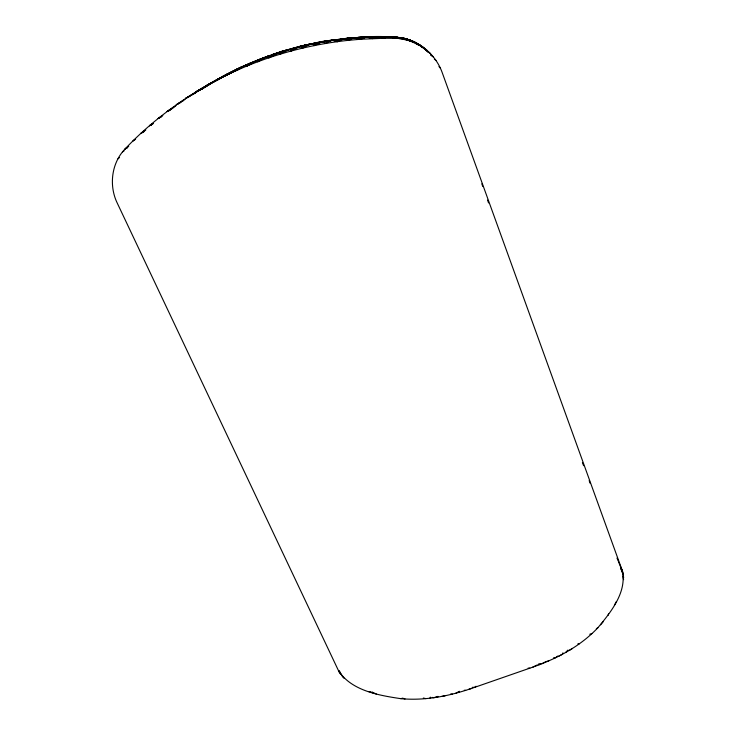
<?xml version="1.0" encoding="UTF-8"?>
<svg xmlns="http://www.w3.org/2000/svg" width="736" height="736" viewBox="0 0 736 736"><rect width="100%" height="100%" fill="white"/><g stroke="black" fill="none" stroke-linecap="round" stroke-linejoin="round"><path stroke-width="1.1" d="M352.296 38.18C310.666 40.949 269.818 52.78 232.53 71.374C192.988 91.402 155.646 116.509 125.138 148.902C111.366 163.061 108.744 185.766 117.337 203.274L338.496 670.689C351.412 690.791 378.893 695.373 400.853 698.676C425.932 700.957 451.058 695.741 474.61 687.36L529.846 668.159C554.944 659.631 579.444 647.257 597.853 627.771C610.742 612.269 627.339 591.9 622.196 570.418L442.051 72.174C434.994 52.891 415.5 37.113 394.487 37.518L396.161 37.968M221.545 77.887L218.932 79.037L244.067 66.212L269.569 55.853L269.072 55.807C251.813 62.468 232.788 69.616 218.132 79.884M205.528 87.336L205.712 86.388L207.092 85.431L215.418 80.518L226.532 74.52L235.492 70.73M216.421 80.656L213.863 81.825L215.418 80.518M459.227 692.272L459.42 691.279L455.86 693.202M437.736 697.13L437.92 696.339M207.23 85.79L218.068 79.424L213.863 81.825M614.394 605.25L616.216 601.754M608.065 615.37L608.626 613.622M230.911 72.542L235.262 70.371L228.197 73.572L205.381 86.287C249.338 61.235 298.54 45.577 348.836 40.287L349.618 38.097L358.506 37.416L378.552 36.8L397.403 37.334L390.687 37.048L408.572 40.333L420.44 45.577C412.868 40.342 403.77 37.38 394.56 37.205L395.775 38.355L397.707 37.37L400.835 37.748L404.368 39.302L403.687 38.272L406.999 39.128L412.482 41.133L419.198 45.006M429.907 698.225L430.339 697.13M562.966 652.823L562.23 654.378L558.817 656.153M304.952 45.42L281.87 51.483L268.796 57.794L268.189 56.083L257.812 61.714L259.146 59.496L269.072 55.807M254.601 61.382L246.974 65.973L250.166 63.195L236.293 70.573L241.298 67.151L254.95 61.484M600.576 624.8L603.189 621.745M328.063 41.096C311.687 43.856 294.547 45.77 279.928 54.225L281.87 51.483L272.642 54.547L273.764 54.795M323.914 41.575L322.856 41.593L325.551 43.479L327.465 40.83C354.458 38.208 384.063 32.458 410.394 40.986C407.569 40.204 401.129 35.659 400.09 38.64L397.707 37.37L394.56 37.205L395.131 37.205M301.972 46.414L290.6 48.916L295.752 48.088L290.6 48.916L291.18 50.996L300.187 46.368L302.542 48.134L304.759 45.264L308.596 44.813M565.662 652.501L566.941 650.974M385.066 37.186L362.489 37.223L360.548 39.247L348.836 40.287L345.248 38.511C330.906 40.811 315.229 40.489 302.542 48.134M622.978 576.288L623.631 577.76L623.199 574.034L620.678 567.576L622.766 572.212L618.617 562.037M272.743 54.482L268.796 57.794C274.74 54.501 281.41 50.076 288.411 50.14L283.406 51.032L291.318 48.916M117.916 158.875L119.536 157.532M476.054 686.228L474.61 687.36L472.328 687.332M557.649 656.07L555.422 657.818L553.592 657.782M291.18 50.996L295.605 47.536M338.496 670.689L339.351 672.327L339.388 670.827L340.326 673.909L340.124 672.097M537.308 664.902L532.818 667.11M127.116 148.019L125.138 148.902L128.736 146.234M313.886 43.277L314.005 45.623L318.43 42.394M213.918 81.484L198.481 90.97M135.617 139.067L132.986 140.935L134.808 139.785M143.906 131.781L141.119 133.198L145.82 129.932M122.434 152.002L124.136 150.825M152.38 123.758L149.528 125.7L151.432 125.037M257.812 61.714L263.663 57.758M192.565 94.742L196.54 92.101M125.138 148.902L127.705 147.255M161 117.116L158.212 118.45L162.794 115.506M153.116 123.4L149.528 125.7L153.171 123.676M175.665 106.048L167.164 111.458L170.034 110.354M199.76 90.013L212.842 82.349M141.119 133.198L144.688 130.934M279.928 54.225L286.451 50.094M203.136 88.329L201.498 89.35L209.696 84.281M180.274 102.736L176.364 104.742L185.132 99.378M232.53 71.374L225.796 75.486L228.197 73.572L222.29 76.783L222.41 77.51M196.77 92.037L185.803 98.293L189.943 96.306M173.76 107.438L167.164 111.458L171.884 108.873M199.861 89.985L205.574 86.793M185.803 98.293L198.95 90.528M158.212 118.45L161.883 116.279M596.353 628.654L597.853 627.771M202.998 87.952L195.482 92.138L211.232 82.947L205.381 86.287M215.482 80.73L223.9 75.836M176.364 104.742L183.181 100.768M195.482 92.138L207.092 85.431M236.293 70.573L245.723 65.145M544.52 662.244L542.193 663.587L539.598 663.743M236.9 69.23L225.796 75.486L241.298 67.151L235.124 70.168L239.458 68.08M246.974 65.973L259.146 59.496M325.551 43.479L331.954 40.149L337.171 41.694L345.248 38.511L349.618 38.097L340.851 38.99L337.171 41.694L336.416 39.542M348.836 40.287L353.952 37.748L362.489 37.223M218.086 79.111L226.734 75.192M468.749 689.347L471.73 688.353M364.21 37.536L352.71 37.821L360.548 39.247L384.026 38.272L386.989 36.901L391.837 37.15M314.005 45.623L322.957 41.575M400.504 37.692L409.612 39.983L415.794 42.725L424.046 47.996L418.563 44.326L430.597 53.719M226.596 74.778L231.095 72.928M267.389 57.068L270.121 56.074M277.306 52.946L272.642 54.547L281.078 52.376L270.471 55.54M589.738 634.257L592.084 633.457M436.908 696.679L433.863 697.719L432.096 697.424M281.327 51.897L283.139 51.327M287.684 49.956L284.05 51.051L284.74 51.235M400.853 698.676L402.675 698.16L405.021 698.979M546.158 661.572L548.725 660.873M441.526 696.468L445.243 695.732M282.992 51.327L276.221 53.332L276.791 53.36M395.775 38.355L384.026 38.272L382.803 36.828L388.654 37.058L378.966 36.828L372.278 38.576L366.684 37.039L360.548 39.247L358.239 37.453L363.621 37.251M304.759 45.264L297.795 46.975L305.624 45.54M305.854 45.209L311.319 44.142M306.756 45.365L308.586 44.951M310.417 44.546L308.577 44.408L323.122 41.924M288.779 49.744L290.987 49.303M304.741 45.42L301.392 46.074L302.229 46.064M323.168 42.053L315.735 42.918L319.498 42.578M308.577 44.408L314.953 43.396M326.011 41.566L328.081 41.234M403.944 38.336L408.572 40.333L410.007 40.121L412.675 41.731L412.933 41.317L420.44 45.577M345.276 38.787L322.856 41.593L332.12 40.388M337.309 39.882L334.954 39.726M341.375 39.394L343.399 39.146L340.924 38.971L354.062 37.858M412.482 41.133L406.677 39.026L401.249 38.346M352.424 38.3L347.355 38.668M338.201 39.56L328.928 40.6L331.172 40.747M340.28 39.394L343.399 39.146M413.227 42.265L415.288 42.486L419.419 45.457L414.791 42.338M403.218 38.198L414.267 42.256L403.457 38.226L393.769 37.288M357.374 37.922L364.412 37.72M352.71 37.821L363.75 37.278M577.843 643.871L579.342 643.807M390.687 37.048L398.599 37.729M365.672 37.186L378.966 36.828L384.026 38.272M352.572 38.484L346.849 38.336L364.026 37.435M416.098 43.737L419.373 45.062M364.219 37.122L381.717 37.186L374.928 36.846L372.278 38.576L370.834 36.92M528.117 668.122L529.846 668.159M387.366 37.159L378.966 36.828M393.815 37.251L402.914 38.18L410.697 40.949L400.237 37.665L403.061 38.189L413.917 42.237L406.364 38.962M358.506 37.416L361.302 37.674M392.996 37.84L395.103 37.922M397.707 37.37L394.56 37.205L402.767 38.18L410.09 41.032L407.606 39.882L409.234 39.891M450.69 693.984L452.41 694.094M382.803 36.828L384.431 36.956M464.278 690.221L465.667 690.331M391.101 37.03L392.803 37.205M393.236 37.665L395.186 37.867M572.516 648.398L569.094 650.504L567.585 650.21M394.487 37.518L397.394 37.858M368.626 691.536L370.898 691.858M317.722 43.047L312.156 43.636L314.07 43.774M400.044 37.656L405.26 38.916M421.857 47.343L423.182 47.72M399.942 37.656L405.058 38.934L402.62 38.18M423.32 698.041L425.877 698.63M406.06 38.916L412.712 41.796M420.063 45.577L422.556 47.472L420.063 45.577L421.259 46.754M376.418 694.122L372.03 692.015L372.49 692.898M411.286 40.931L412.813 41.796M415.141 42.752L418.968 45.43M430.67 55.117L433.486 56.985L431.002 54.795M243.828 66.056L244.37 66.525M425.601 49.836L429.723 53.029M424.7 48.751L427.441 50.71L426.227 50.269L428.518 52.606M406.999 39.128L408.572 40.333M421.231 46.12L423.789 48.098M434.378 59.138L436.098 60.49M438.96 66.58L440.395 68.108M343.04 676.945L343.96 678.252M620.66 566.987L622.196 570.418M620.604 568.183L623.199 574.034M621.423 570.179L623.07 574.163M616.989 558.063L618.212 561.044M582.406 462.594L583.611 465.695M481.813 183.871L482.752 186.42M589.159 480.58L590.097 483.221M487.582 200.063L488.538 202.906M340.722 673.311L342.636 676.881M545.302 661.802L545.431 662.271M538.734 663.798L539 664.829M623.134 577.594L623.613 579.655"/></g></svg>
